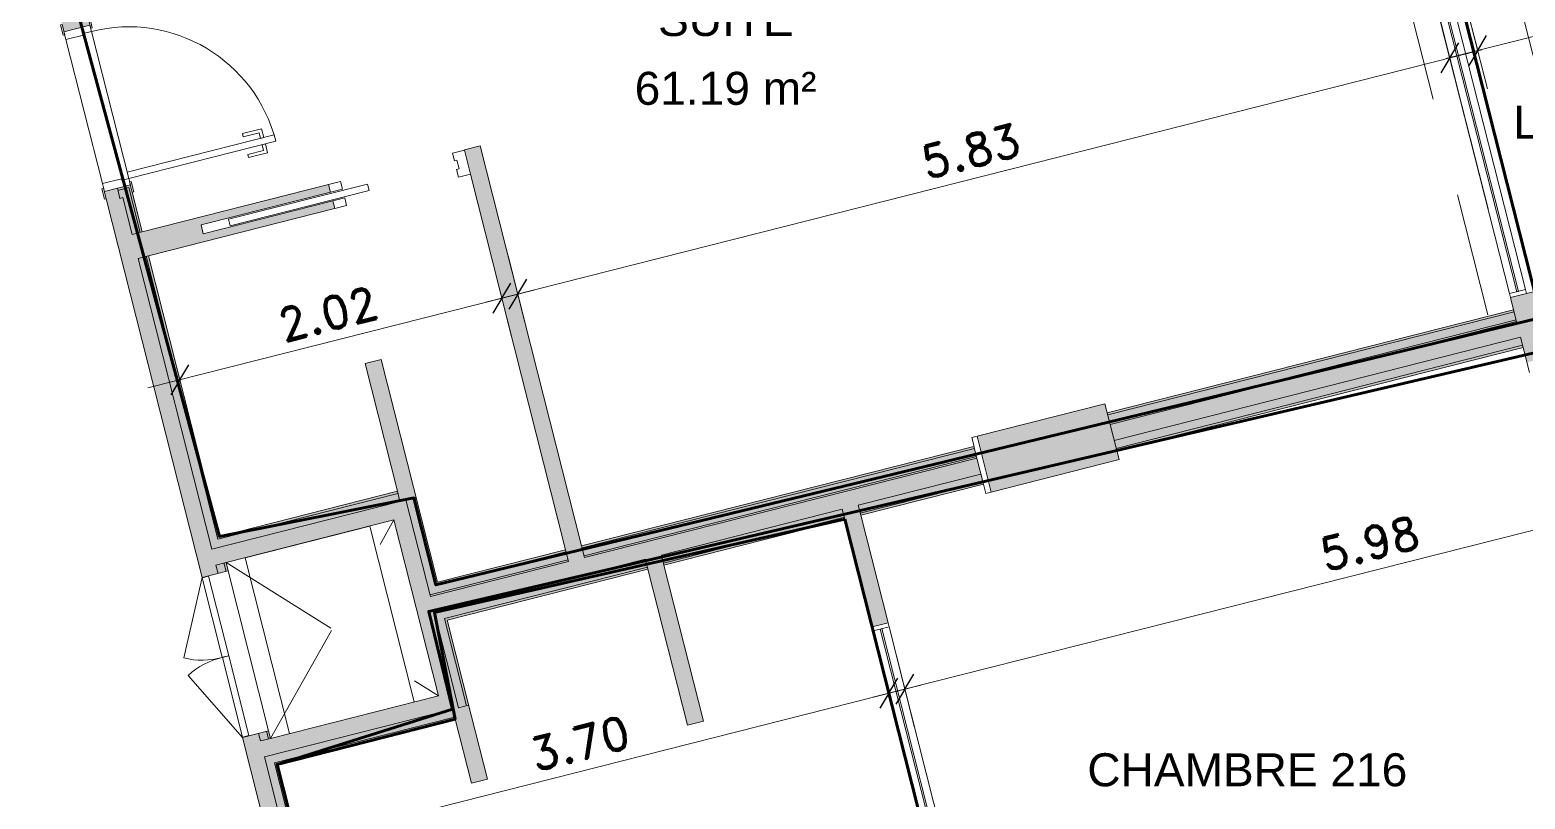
# Model space of a CAD drawing. Header units: metres. Extents: x -227.9 to -140, y 37.9 to 92.1.
# Drawn here: x -156.59 to -147.52, y 57.18 to 61.84 of the extents above; entities that cross this region are included whole.
import ezdxf

# ---------------------------------------------------------------- set-up
doc = ezdxf.new("R2010")
doc.units = ezdxf.units.M
doc.linetypes.add('JIS_02_0.7', pattern=[1.35, 0.75, -0.6])
for name, color, linetype, lineweight in [('A-ANNO-DIMS', 7, 'Continuous', 9), ('A-ANNO-DIMS-100', 7, 'Continuous', 9), ('A-AREA-IDEN', 7, 'Continuous', 9), ('A-DOOR', 7, 'Continuous', 5), ('A-FLOR', 7, 'Continuous', 5), ('A-GLAZ', 7, 'Continuous', 5), ('A-WALL', 7, 'Continuous', 5), ('A-WALL-PATT', 7, 'Continuous', 13), ('I-WALL', 7, 'Continuous', 5), ('S-COLS', 7, 'Continuous', 5)]:
    doc.layers.add(name, color=color, linetype=linetype, lineweight=lineweight)
doc.layers.add('A-DETL', color=94, linetype='Continuous', lineweight=5, true_color=0x00a600)
for name, color, linetype in [('Chambre', 40, 'Continuous'), ('LOGGIA', 131, 'Continuous'), ('SDB', 230, 'Continuous')]:
    doc.layers.add(name, color=color, linetype=linetype)
doc.styles.add('Arial_1', font='arial.ttf', dxfattribs={"height": 0.2})
doc.styles.add('RomanD_B', font='', dxfattribs={"height": 0.2})
doc.styles.get('RomanD_B').set_extended_font_data('RomanD', bold=True)
doc.dimstyles.new('LAG-Romans_0_2', dxfattribs={"dimscale": 0.3048, "dimtxt": 0.200715, "dimasz": 0.492126, "dimexe": 0.787402, "dimexo": 0.0625, "dimgap": 0, "dimtad": 1, "dimrnd": 0.01, "dimzin": 0, "dimdsep": 46, "dimtxsty": 'RomanD_B', "dimblk1": 'OBLIQUE', "dimblk2": 'OBLIQUE', "dimsah": 1, "dimcen": 0.09, "dimdle": 0.656168, "dimazin": 0, "dimtfac": 1, "dimtdec": 4, "dimtix": 1, "dimtmove": 0, "dimatfit": 3, "dimfxl": 0.787402, "dimfxlon": 1, "dimtvp": 1, "dimtolj": 1, "dimtzin": 0, "dimarcsym": 2})
doc.dimstyles.new('LAG-Romans_0_2_1', dxfattribs={"dimscale": 0.3048, "dimtxt": 0.200715, "dimasz": 0.492126, "dimexe": 0.787402, "dimexo": 0.0625, "dimgap": 0, "dimtad": 1, "dimrnd": 0.01, "dimzin": 0, "dimdsep": 46, "dimtxsty": 'RomanD_B', "dimblk1": 'OBLIQUE', "dimblk2": 'OBLIQUE', "dimsah": 1, "dimcen": 0.09, "dimdle": 0.656168, "dimazin": 0, "dimtfac": 1, "dimtdec": 4, "dimtix": 1, "dimtmove": 2, "dimatfit": 3, "dimfxl": 0.787402, "dimfxlon": 1, "dimtvp": 1, "dimtolj": 1, "dimtzin": 0, "dimarcsym": 2})

# ---------------------------------------------------------------- blocks, each defined once
blk = doc.blocks.new('LAG-C1030-PORTE-INST-13PR_05_02F - LAG-C1030-PORTE-INST-13PR_05_02F-100x166-15159836-MUC-LAG-PRO-PLA-ARC-TZN-N02-AG02Ec-Cote')
at = {"layer": 'A-DOOR', "color": 9, "true_color": 0xc0c0c0}
for p, q in [((-0.5, -0.0815), (-0.0545, -0.3085)), ((0.5, -0.0815), (0.0545, -0.3085))]:
    blk.add_line(p, q, dxfattribs=at)
at = {"layer": 'A-DOOR', "color": 9, "lineweight": 9, "true_color": 0xc0c0c0}
for p, q in [((-0.498, -0.0415), (-0.001, -0.0415)), ((-0.498, -0.0815), (-0.498, -0.0415)), ((-0.001, -0.0815), (-0.498, -0.0815)), ((-0.001, -0.0415), (-0.001, -0.0815)), ((0.001, -0.0415), (0.498, -0.0415)), ((0.001, -0.0815), (0.001, -0.0415)), ((0.498, -0.0815), (0.001, -0.0815)), ((0.498, -0.0415), (0.498, -0.0815))]:
    blk.add_line(p, q, dxfattribs=at)
at = {"layer": 'A-DOOR', "color": 9, "true_color": 0xc0c0c0}
for centre, start, end in [((-0.4544, -0.0924), 331.62051, 1.37949), ((0.4544, -0.0924), 178.62051, 208.37949)]:
    blk.add_arc(centre, 0.4546, start, end, dxfattribs=at)
blk = doc.blocks.new('LAG-C1030-PORTE-COULISSANTE-COUL-13PR_06 - LAG-C1030-PORTE-COULISSANTE-COUL-13PR_06_05 F-70x210-15716896-MUC-LAG-PRO-PLA-ARC-TZN-N02-AG02Ec-Cote')
at = {"layer": 'A-DOOR', "lineweight": 9}
for p, q in [((-0.1, 0.02), (-0.97, 0.02)), ((-0.97, 0.02), (-0.97, -0.02)), ((-0.1, -0.02), (-0.1, 0.02)), ((-0.97, -0.02), (-0.1, -0.02))]:
    blk.add_line(p, q, dxfattribs=at)
at = {"layer": 'A-DOOR', "color": 9, "true_color": 0xc0c0c0}
for p, q in [((-0.255, 0.075), (-0.33, 0.075)), ((-0.33, 0.075), (-0.33, 0.0275)), ((-0.33, 0.0275), (-0.255, 0.0275)), ((-0.255, 0.0275), (-0.255, 0.075)), ((0.52, 0.075), (0.445, 0.075)), ((0.445, 0.075), (0.445, 0.0275)), ((0.445, 0.0275), (0.46, 0.0275)), ((0.46, 0.0275), (0.46, -0.0275)), ((0.52, -0.075), (0.52, 0.075)), ((-0.255, -0.0275), (-0.33, -0.0275)), ((-0.33, -0.0275), (-0.33, -0.075)), ((-0.33, -0.075), (-0.255, -0.075)), ((-0.255, -0.075), (-0.255, -0.0275)), ((0.46, -0.0275), (0.445, -0.0275)), ((0.445, -0.0275), (0.445, -0.075)), ((0.445, -0.075), (0.52, -0.075))]:
    blk.add_line(p, q, dxfattribs=at)
blk = doc.blocks.new('LAG-C1030-PORTE-BAT 1 VANT-13PR_01 - LAG-C1030-PORTE-BAT 1 VANT-13PR_01_04F-90X210 CHAMBRE-15711706-MUC-LAG-PRO-PLA-ARC-TZN-N02-AG02Ec-Cote')
at = {"layer": 'A-DOOR'}
for p, q in [((0.3553, 1.0015), (0.3153, 1.0015)), ((0.3153, 1.0015), (0.3153, 0.0815)), ((0.3553, 0.0815), (0.3553, 1.0015)), ((0.2603, 0.9365), (0.2603, 0.8165)), ((0.3153, 0.9365), (0.2603, 0.9365)), ((0.2803, 0.8165), (0.2803, 0.9165)), ((0.2803, 0.9165), (0.3153, 0.9165)), ((0.3153, 0.9165), (0.3153, 0.9365)), ((0.4103, 0.9365), (0.3553, 0.9365)), ((0.3553, 0.9365), (0.3553, 0.9165)), ((0.3553, 0.9165), (0.3903, 0.9165)), ((0.3903, 0.9165), (0.3903, 0.8165)), ((0.4103, 0.8165), (0.4103, 0.9365)), ((0.2603, 0.8165), (0.2803, 0.8165)), ((0.3903, 0.8165), (0.4103, 0.8165)), ((0.3153, 0.0815), (0.3553, 0.0815))]:
    blk.add_line(p, q, dxfattribs=at)
at = {"layer": 'A-DOOR', "color": 9, "true_color": 0xc0c0c0}
for p, q in [((-0.5847, 0.0915), (-0.6497, 0.0915)), ((-0.6497, 0.0915), (-0.6497, 0.0815)), ((-0.5847, 0.0815), (-0.5847, 0.0915)), ((0.3753, 0.0915), (0.3753, 0.0815)), ((0.4403, 0.0915), (0.3753, 0.0915)), ((0.4403, 0.0815), (0.4403, 0.0915)), ((-0.6497, 0.0815), (-0.5847, 0.0815)), ((-0.6047, 0.0815), (-0.6047, -0.0815)), ((-0.5647, 0.0815), (-0.6047, 0.0815)), ((-0.5647, 0.0376), (-0.5647, 0.0815)), ((-0.5547, 0.0376), (-0.5647, 0.0376)), ((-0.5547, -0.0815), (-0.5547, 0.0376)), ((0.3553, 0.0376), (0.3453, 0.0376)), ((0.3453, 0.0376), (0.3453, -0.0815)), ((0.3953, 0.0815), (0.3553, 0.0815)), ((0.3553, 0.0815), (0.3553, 0.0376)), ((0.3753, 0.0815), (0.4403, 0.0815)), ((0.3953, -0.0815), (0.3953, 0.0815)), ((-0.5847, -0.0815), (-0.6497, -0.0815)), ((-0.6497, -0.0815), (-0.6497, -0.0915)), ((-0.6047, -0.0815), (-0.5547, -0.0815)), ((-0.5847, -0.0915), (-0.5847, -0.0815)), ((0.3453, -0.0815), (0.3953, -0.0815)), ((0.3753, -0.0815), (0.3753, -0.0915)), ((0.4403, -0.0815), (0.3753, -0.0815)), ((0.4403, -0.0915), (0.4403, -0.0815)), ((-0.6497, -0.0915), (-0.5847, -0.0915)), ((0.3753, -0.0915), (0.4403, -0.0915))]:
    blk.add_line(p, q, dxfattribs=at)
at = {"layer": 'A-DOOR'}
blk.add_arc((0.3553, 0.0815), 0.92, 90, 180, dxfattribs=at)
blk = doc.blocks.new('LAG-C1020-FENÊTRE-12FT-22-01 - LAG-C1020-FENÊTRE-12FT-22-01-11436885-MUC-LAG-PRO-PLA-ARC-TZN-N02-AG02Ec-Cote')
at = {"layer": 'A-GLAZ', "lineweight": 13}
for p, q in [((-3.4, 0.075), (-3.375, 0.075)), ((-3.375, 0.075), (-3.375, -0.025)), ((-3.375, 0.03), (-0.475, 0.03)), ((-3.375, 0.02), (-3.375, 0.03)), ((-0.475, 0.02), (-3.375, 0.02)), ((-0.475, -0.025), (-0.475, 0.075)), ((-0.475, 0.075), (-0.45, 0.075)), ((-0.475, 0.03), (-0.475, 0.02)), ((-0.45, 0.075), (-0.425, 0.075)), ((-0.45, -0.025), (-0.45, 0.075)), ((-0.45, 0.075), (-0.45, -0.025)), ((-0.425, 0.075), (-0.425, -0.025)), ((-0.425, 0.02), (-0.425, 0.03)), ((-0.425, 0.03), (0.425, 0.03)), ((0.425, 0.02), (-0.425, 0.02)), ((0.425, 0.075), (0.45, 0.075)), ((0.425, -0.025), (0.425, 0.075)), ((0.425, 0.03), (0.425, 0.02)), ((0.45, 0.075), (0.45, -0.025)), ((0.45, 0.075), (0.475, 0.075)), ((0.45, -0.025), (0.45, 0.075)), ((-3.375, -0.025), (-3.4, -0.025)), ((-0.45, -0.025), (-0.475, -0.025)), ((-0.425, -0.025), (-0.45, -0.025)), ((0.45, -0.025), (0.425, -0.025)), ((0.475, -0.025), (0.45, -0.025))]:
    blk.add_line(p, q, dxfattribs=at)
at = {"layer": 'A-GLAZ'}
for p, q in [((-0.475, 0.075), (-3.375, 0.075)), ((-0.425, 0.075), (0.425, 0.075)), ((-3.375, -0.025), (-0.475, -0.025)), ((0.425, -0.025), (-0.425, -0.025)), ((0.45, -0.075), (0.45, -0.925))]:
    blk.add_line(p, q, dxfattribs=at)
blk.add_arc((0.45, -0.025), 0.9, 180, 270, dxfattribs=at)
blk = doc.blocks.new('LAG-C1020-FENÊTRE-12FT-22-03 - LAG-C1020-FENÊTRE-12FT-22-03-01-V165-MUC-LAG-PRO-PLA-ARC-TZN-N02-AG02Ec-Cote')
at = {"layer": 'A-GLAZ', "lineweight": 13}
for p, q in [((-2.725, 0.05), (-2.75, 0.05)), ((-2.725, -0.05), (-2.725, 0.05)), ((-1.275, 0.005), (-2.725, 0.005)), ((-2.725, 0.005), (-2.725, -0.005)), ((-1.25, 0.05), (-1.275, 0.05)), ((-1.275, 0.05), (-1.275, -0.05)), ((-1.275, -0.005), (-1.275, 0.005)), ((-1.25, -0.05), (-1.25, 0.05)), ((-2.75, -0.05), (-2.725, -0.05)), ((-2.725, -0.005), (-1.275, -0.005)), ((-1.275, -0.05), (-1.25, -0.05))]:
    blk.add_line(p, q, dxfattribs=at)
at = {"layer": 'A-GLAZ'}
for p, q in [((-2.725, 0.05), (-1.275, 0.05)), ((-1.275, -0.05), (-2.725, -0.05))]:
    blk.add_line(p, q, dxfattribs=at)
blk = doc.blocks.new('DIMBLOCK16-MUC-LAG-PRO-PLA-ARC-TZN-N02-AG02Ec-Cote')
at = {"layer": 'A-ANNO-DIMS-100', "transparency": 16777216}
for p, q in [((-148.1485, 64.3371), (-147.0279, 59.9187)), ((-148.332, 64.0842), (-147.8667, 64.2022)), ((-148.0993, 64.1432), (-148.332, 64.0842)), ((-146.8444, 60.1716), (-147.3097, 60.0536)), ((-147.0771, 60.1126), (-146.8444, 60.1716))]:
    blk.add_line(p, q, dxfattribs=at)
at = {"layer": 'A-ANNO-DIMS-100', "lineweight": 25, "transparency": 16777216}
for p, q in [((-148.0993, 64.1432), (-148.1905, 64.1975)), ((-148.0993, 64.1432), (-148.0082, 64.089)), ((-147.0771, 60.1126), (-147.1682, 60.1668)), ((-147.0771, 60.1126), (-146.9859, 60.0583))]:
    blk.add_line(p, q, dxfattribs=at)
at = {"layer": 'A-ANNO-DIMS-100', "color": 0, "transparency": 16777216, "insert": (-147.5281, 62.9608), "char_height": 0.2, "width": 0.824475, "attachment_point": 1, "rotation": 284.23096, "line_spacing_factor": 1.146391, "style": 'RomanD_B'}
blk.add_mtext('4.16', dxfattribs=at)
blk = doc.blocks.new('_Oblique')
at = {"color": 0, "linetype": 'ByBlock', "lineweight": -2}
blk.add_line((-0.5, -0.5), (0.5, 0.5), dxfattribs=at)
blk = doc.blocks.new('DIMBLOCK87-MUC-LAG-PRO-PLA-ARC-TZN-N02-AG02Ec-Cote')
at = {"layer": 'A-ANNO-DIMS-100', "transparency": 16777216}
for p, q in [((-153.6709, 59.9808), (-153.7888, 60.4461)), ((-153.5359, 60.2625), (-155.8778, 59.6693)), ((-153.7298, 60.2134), (-153.6709, 59.9808)), ((-155.625, 59.4857), (-155.7429, 59.951)), ((-155.6839, 59.7184), (-155.625, 59.4857))]:
    blk.add_line(p, q, dxfattribs=at)
at = {"layer": 'A-ANNO-DIMS-100', "lineweight": 25, "transparency": 16777216}
for p, q in [((-153.7298, 60.2134), (-153.6755, 60.3046)), ((-153.7298, 60.2134), (-153.7841, 60.1223)), ((-155.6839, 59.7184), (-155.6297, 59.8095)), ((-155.6839, 59.7184), (-155.7382, 59.6273))]:
    blk.add_line(p, q, dxfattribs=at)
at = {"layer": 'A-ANNO-DIMS-100', "color": 0, "transparency": 16777216, "insert": (-155.1051, 60.139), "char_height": 0.2, "width": 0.824475, "attachment_point": 1, "rotation": 14.21571, "line_spacing_factor": 1.146391, "style": 'RomanD_B'}
blk.add_mtext('2.02', dxfattribs=at)
blk = doc.blocks.new('DIMBLOCK88-MUC-LAG-PRO-PLA-ARC-TZN-N02-AG02Ec-Cote')
at = {"layer": 'A-ANNO-DIMS-100', "transparency": 16777216}
for p, q in [((-147.921, 61.4374), (-148.0389, 61.9027)), ((-147.7861, 61.7192), (-153.8268, 60.1889)), ((-147.9799, 61.6701), (-147.921, 61.4374)), ((-153.5739, 60.0053), (-153.6918, 60.4706)), ((-153.6329, 60.238), (-153.5739, 60.0053))]:
    blk.add_line(p, q, dxfattribs=at)
at = {"layer": 'A-ANNO-DIMS-100', "lineweight": 25, "transparency": 16777216}
for p, q in [((-147.9799, 61.6701), (-147.9257, 61.7612)), ((-147.9799, 61.6701), (-148.0342, 61.5789)), ((-153.6329, 60.238), (-153.5786, 60.3291)), ((-153.6329, 60.238), (-153.6872, 60.1469))]:
    blk.add_line(p, q, dxfattribs=at)
at = {"layer": 'A-ANNO-DIMS-100', "color": 0, "transparency": 16777216, "insert": (-151.2047, 61.1271), "char_height": 0.2, "width": 0.824475, "attachment_point": 1, "rotation": 14.21571, "line_spacing_factor": 1.146391, "style": 'RomanD_B'}
blk.add_mtext('5.83', dxfattribs=at)
blk = doc.blocks.new('DIMBLOCK89-MUC-LAG-PRO-PLA-ARC-TZN-N02-AG02Ec-Cote')
at = {"layer": 'A-ANNO-DIMS-100', "transparency": 16777216}
for p, q in [((-146.1404, 61.8907), (-146.2584, 62.356)), ((-148.0051, 61.6654), (-146.0056, 62.1725)), ((-146.1994, 62.1233), (-146.1404, 61.8907)), ((-147.8702, 61.9472), (-147.7522, 61.4819)), ((-147.8112, 61.7146), (-147.8702, 61.9472))]:
    blk.add_line(p, q, dxfattribs=at)
at = {"layer": 'A-ANNO-DIMS-100', "lineweight": 25, "transparency": 16777216}
for p, q in [((-146.1994, 62.1233), (-146.1452, 62.2145)), ((-146.1994, 62.1233), (-146.2537, 62.0322)), ((-147.8112, 61.7146), (-147.757, 61.8057)), ((-147.8112, 61.7146), (-147.8655, 61.6234))]:
    blk.add_line(p, q, dxfattribs=at)
at = {"layer": 'A-ANNO-DIMS-100', "color": 0, "transparency": 16777216, "insert": (-147.4036, 62.092), "char_height": 0.2, "width": 0.824475, "attachment_point": 1, "rotation": 14.23096, "line_spacing_factor": 1.146391, "style": 'RomanD_B'}
blk.add_mtext('1.66', dxfattribs=at)
blk = doc.blocks.new('DIMBLOCK90-MUC-LAG-PRO-PLA-ARC-TZN-N02-AG02Ec-Cote')
at = {"layer": 'A-ANNO-DIMS-100', "transparency": 16777216}
for p, q in [((-151.3243, 57.5857), (-151.4422, 58.051)), ((-151.1893, 57.8675), (-155.1662, 56.8601)), ((-151.3832, 57.8184), (-151.3243, 57.5857)), ((-154.9133, 56.6765), (-155.0312, 57.1418)), ((-154.9723, 56.9092), (-154.9133, 56.6765))]:
    blk.add_line(p, q, dxfattribs=at)
at = {"layer": 'A-ANNO-DIMS-100', "lineweight": 25, "transparency": 16777216}
for p, q in [((-151.3832, 57.8184), (-151.3289, 57.9095)), ((-151.3832, 57.8184), (-151.4375, 57.7273)), ((-154.9723, 56.9092), (-154.918, 57.0003)), ((-154.9723, 56.9092), (-155.0266, 56.8181))]:
    blk.add_line(p, q, dxfattribs=at)
at = {"layer": 'A-ANNO-DIMS-100', "color": 0, "transparency": 16777216, "insert": (-153.576, 57.5369), "char_height": 0.2, "width": 0.824475, "attachment_point": 1, "rotation": 14.21571, "line_spacing_factor": 1.146391, "style": 'RomanD_B'}
blk.add_mtext('3.70', dxfattribs=at)
blk = doc.blocks.new('DIMBLOCK91-MUC-LAG-PRO-PLA-ARC-TZN-N02-AG02Ec-Cote')
at = {"layer": 'A-ANNO-DIMS-100', "transparency": 16777216}
for p, q in [((-145.5483, 59.5417), (-145.4306, 59.0764)), ((-145.4894, 59.309), (-145.5483, 59.5417)), ((-145.2955, 59.3581), (-151.4797, 57.7935)), ((-151.227, 57.6099), (-151.3447, 58.0753)), ((-151.2858, 57.8426), (-151.227, 57.6099))]:
    blk.add_line(p, q, dxfattribs=at)
at = {"layer": 'A-ANNO-DIMS-100', "lineweight": 25, "transparency": 16777216}
for p, q in [((-145.4894, 59.309), (-145.4351, 59.4001)), ((-145.4894, 59.309), (-145.5437, 59.2179)), ((-151.2858, 57.8426), (-151.2315, 57.9337)), ((-151.2858, 57.8426), (-151.3402, 57.7515))]:
    blk.add_line(p, q, dxfattribs=at)
at = {"layer": 'A-ANNO-DIMS-100', "color": 0, "transparency": 16777216, "insert": (-148.7858, 58.7491), "char_height": 0.2, "width": 0.824475, "attachment_point": 1, "rotation": 14.19741, "line_spacing_factor": 1.146391, "style": 'RomanD_B'}
blk.add_mtext('5.98', dxfattribs=at)

msp = doc.modelspace()

# ---------------------------------------------------------------- hatches: boundary and pattern name
at = {"layer": 'A-WALL-PATT', "lineweight": 5, "true_color": 0xaaaaaa}
msp.add_hatch(color=253, dxfattribs=at).paths.add_polyline_path([(-150.0405, 59.4483), (-147.5754, 60.0728), (-147.5778, 60.0825), (-150.0429, 59.458)])
h = msp.add_hatch(color=253, dxfattribs=at)
h.paths.add_polyline_path([(-154.1638, 58.4045), (-153.3253, 58.6168), (-153.3278, 58.6265), (-154.1663, 58.4142)])
h.paths.add_polyline_path([(-153.2284, 58.6414), (-150.849, 59.2439), (-150.8514, 59.2536), (-153.2309, 58.651)])
at = {"layer": 'I-WALL', "true_color": 0xaaaaaa}
h = msp.add_hatch(color=253, dxfattribs=at)
h.paths.add_polyline_path([(-153.8861, 52.2899), (-153.8176, 52.2984), (-153.8245, 52.3254), (-153.8909, 52.3086), (-153.889, 52.3012)])
h.paths.add_polyline_path([(-154.1428, 53.3032), (-154.0764, 53.32), (-154.2361, 53.9501), (-154.2845, 53.9378), (-154.1372, 53.3562), (-154.1551, 53.3516), (-154.1447, 53.3106)])
h.paths.add_polyline_path([(-154.3115, 54.0444), (-154.2631, 54.0567), (-154.4236, 54.6904), (-154.49, 54.6736), (-154.4777, 54.6251), (-154.4598, 54.6296), (-154.354, 54.2119)])
h.paths.add_polyline_path([(-154.742, 55.6681), (-154.6756, 55.685), (-154.6816, 55.7088), (-154.748, 55.692), (-154.7438, 55.6756)])
h.paths.add_polyline_path([(-154.7669, 55.842), (-154.7184, 55.8542), (-155.1213, 57.4445), (-155.1698, 57.4323), (-154.8969, 56.3552)])
h.paths.add_polyline_path([(-155.1943, 57.5292), (-155.1459, 57.5415), (-155.1575, 57.5873), (-155.206, 57.5751)])
h.paths.add_polyline_path([(-155.4515, 58.5444), (-155.4031, 58.5567), (-155.416, 58.6078), (-155.4645, 58.5955)])
h.paths.add_polyline_path([(-155.489, 58.6925), (-155.4406, 58.7047), (-155.887, 60.467), (-155.9355, 60.4547), (-155.7113, 59.57)])
h.paths.add_polyline_path([(-155.9723, 60.6002), (-155.9238, 60.6124), (-155.9926, 60.8838), (-156.059, 60.867), (-156.0467, 60.8185), (-156.0288, 60.8231), (-155.9828, 60.6417)])
h.paths.add_polyline_path([(-156.311, 61.8616), (-156.2445, 61.8784), (-156.4474, 62.6793), (-156.4959, 62.667), (-156.3053, 61.9146), (-156.3232, 61.9101), (-156.3128, 61.869)])
h = msp.add_hatch(color=253, dxfattribs=at)
h.paths.add_polyline_path([(-153.8176, 52.2984), (-153.8046, 52.3001), (-153.8151, 52.3412), (-153.8941, 52.3212), (-153.8909, 52.3086), (-153.8245, 52.3254), (-153.8183, 52.3012)])
h.paths.add_polyline_path([(-154.1396, 53.2906), (-154.0606, 53.3106), (-154.2112, 53.9048), (-154.2238, 53.9016), (-154.0764, 53.32), (-154.1428, 53.3032)])
h.paths.add_polyline_path([(-154.2753, 54.1052), (-154.2627, 54.1084), (-154.4142, 54.7062), (-154.4932, 54.6862), (-154.49, 54.6736), (-154.4236, 54.6904), (-154.3024, 54.2119)])
h.paths.add_polyline_path([(-154.7388, 55.6555), (-154.6598, 55.6756), (-154.669, 55.712), (-154.6816, 55.7088), (-154.6756, 55.685), (-154.742, 55.6681)])
h.paths.add_polyline_path([(-154.7184, 55.8542), (-154.7058, 55.8574), (-155.0964, 57.3993), (-155.109, 57.3961), (-154.8453, 56.3552)])
h.paths.add_polyline_path([(-155.1459, 57.5415), (-155.1333, 57.5447), (-155.1449, 57.5905), (-155.1575, 57.5873)])
h.paths.add_polyline_path([(-155.4031, 58.5567), (-155.3905, 58.5599), (-155.4034, 58.611), (-155.416, 58.6078)])
h.paths.add_polyline_path([(-155.4528, 58.7532), (-155.4402, 58.7564), (-155.8744, 60.4702), (-155.887, 60.467), (-155.6598, 59.57)])
h.paths.add_polyline_path([(-155.9238, 60.6124), (-155.9112, 60.6156), (-155.9832, 60.8996), (-156.0622, 60.8796), (-156.059, 60.867), (-155.9926, 60.8838), (-155.9312, 60.6417)])
h.paths.add_polyline_path([(-156.3078, 61.849), (-156.2288, 61.869), (-156.4348, 62.6824), (-156.4474, 62.6793), (-156.2445, 61.8784), (-156.311, 61.8616)])
h = msp.add_hatch(color=253, dxfattribs=at)
h.paths.add_polyline_path([(-153.9676, 52.2797), (-153.8861, 52.2899), (-153.8941, 52.3212), (-153.9731, 52.3012), (-153.9717, 52.2958)])
h.paths.add_polyline_path([(-154.2187, 53.2705), (-154.1396, 53.2906), (-154.1551, 53.3516), (-154.1372, 53.3562), (-154.4598, 54.6296), (-154.4777, 54.6251), (-154.4932, 54.6862), (-154.5722, 54.6662), (-154.2288, 53.3106)])
h.paths.add_polyline_path([(-154.8178, 55.6355), (-154.7388, 55.6555), (-154.7542, 55.7166), (-154.7363, 55.7212), (-155.206, 57.5751), (-155.3029, 57.5505), (-154.8282, 55.6767)])
h.paths.add_polyline_path([(-155.5485, 58.5199), (-155.4515, 58.5444), (-156.0288, 60.8231), (-156.0467, 60.8185), (-156.0622, 60.8796), (-156.1412, 60.8596), (-155.8145, 59.57)])
h.paths.add_polyline_path([(-156.3868, 61.829), (-156.3078, 61.849), (-156.3232, 61.9101), (-156.3053, 61.9146), (-156.4959, 62.667), (-156.5928, 62.6424), (-156.3972, 61.8701)])
for points in [[(-153.3253, 58.6168), (-153.2284, 58.6414), (-153.8608, 61.1375), (-153.9577, 61.1129), (-153.3278, 58.6265)], [(-155.9355, 60.4547), (-154.7443, 60.7565), (-154.7559, 60.8026), (-155.5411, 60.6037), (-155.5546, 60.657), (-154.7694, 60.8559), (-154.7811, 60.9019), (-155.9723, 60.6002)], [(-147.5122, 59.8237), (-147.3668, 59.8606), (-147.4664, 60.2535), (-147.6118, 60.2166), (-147.5353, 59.9148)], [(-150.0552, 59.5065), (-147.5901, 60.1309), (-147.5933, 60.1435), (-150.0584, 59.5191)], [(-150.0429, 59.458), (-147.5778, 60.0825), (-147.5901, 60.1309), (-150.0552, 59.5065)], [(-150.0159, 59.3514), (-147.5508, 59.9759), (-147.5754, 60.0728), (-150.0405, 59.4483)], [(-150.0036, 59.3029), (-147.5385, 59.9274), (-147.5508, 59.9759), (-150.0159, 59.3514)], [(-150.0004, 59.2903), (-147.5353, 59.9148), (-147.5385, 59.9274), (-150.0036, 59.3029)], [(-154.3481, 58.9814), (-154.2512, 59.0059), (-154.4627, 59.8411), (-154.5597, 59.8165), (-154.3604, 59.0299)], [(-154.1393, 58.3075), (-150.8244, 59.147), (-150.849, 59.2439), (-154.1638, 58.4045)], [(-155.4402, 58.7564), (-154.3604, 59.0299), (-154.3636, 59.0425), (-155.4434, 58.769)], [(-155.4645, 58.5955), (-154.3846, 58.869), (-154.4092, 58.9659), (-155.489, 58.6925)], [(-155.4406, 58.7047), (-154.3481, 58.9814), (-154.3604, 59.0299), (-155.4528, 58.7532)], [(-154.1146, 57.8027), (-154.0176, 57.8272), (-154.3122, 58.9905), (-154.4092, 58.9659), (-154.1551, 57.9626)], [(-151.4847, 58.2208), (-151.3877, 58.2454), (-151.5682, 58.9586), (-151.6651, 58.9341), (-151.5549, 58.4984)], [(-152.6043, 57.6244), (-152.5073, 57.649), (-152.7624, 58.6562), (-152.8594, 58.6317), (-152.8256, 58.4984)], [(-155.1698, 57.4323), (-153.9931, 57.7303), (-154.0176, 57.8272), (-155.1943, 57.5292)], [(-155.109, 57.3961), (-154.0167, 57.6727), (-154.0289, 57.7212), (-155.1213, 57.4445)], [(-153.9153, 57.2725), (-153.8183, 57.2971), (-153.932, 57.7457), (-154.0289, 57.7212), (-153.9544, 57.4268)], [(-155.0932, 57.3867), (-154.0135, 57.6601), (-154.0167, 57.6727), (-155.0964, 57.3993)]]:
    msp.add_hatch(color=253, dxfattribs=at).paths.add_polyline_path(points)
h = msp.add_hatch(color=253, dxfattribs=at)
h.paths.add_polyline_path([(-154.1175, 58.4781), (-153.3401, 58.675), (-153.3433, 58.6876), (-154.1207, 58.4907)])
h.paths.add_polyline_path([(-153.2431, 58.6995), (-150.8637, 59.3021), (-150.8669, 59.3147), (-153.2463, 58.7121)])
h = msp.add_hatch(color=253, dxfattribs=at)
h.paths.add_polyline_path([(-154.1178, 58.4264), (-153.3278, 58.6265), (-153.3401, 58.675), (-154.1301, 58.4749)])
h.paths.add_polyline_path([(-153.2309, 58.651), (-150.8514, 59.2536), (-150.8637, 59.3021), (-153.2431, 58.6995)])
h = msp.add_hatch(color=253, dxfattribs=at)
h.paths.add_polyline_path([(-154.0785, 58.2713), (-152.8471, 58.5832), (-152.8594, 58.6317), (-154.0908, 58.3198)])
h.paths.add_polyline_path([(-152.7501, 58.6077), (-151.6529, 58.8856), (-151.6651, 58.9341), (-152.7624, 58.6562)])
h.paths.add_polyline_path([(-151.5559, 58.9102), (-150.8121, 59.0985), (-150.8244, 59.147), (-151.5682, 58.9586)])
h = msp.add_hatch(color=253, dxfattribs=at)
h.paths.add_polyline_path([(-154.0627, 58.2619), (-152.8439, 58.5706), (-152.8471, 58.5832), (-154.0659, 58.2745)])
h.paths.add_polyline_path([(-152.7469, 58.5951), (-151.6497, 58.873), (-151.6529, 58.8856), (-152.7501, 58.6077)])
h.paths.add_polyline_path([(-151.5527, 58.8976), (-150.8089, 59.0859), (-150.8121, 59.0985), (-151.5559, 58.9102)])
h = msp.add_hatch(color=253, dxfattribs=at)
h.paths.add_polyline_path([(-153.9931, 57.7303), (-153.9446, 57.7425), (-154.0908, 58.3198), (-154.1393, 58.3075), (-154.0176, 57.8272)])
h.paths.add_polyline_path([(-154.1663, 58.4142), (-154.1178, 58.4264), (-154.2638, 59.0028), (-154.3122, 58.9905), (-154.1876, 58.4984)])
h = msp.add_hatch(color=253, dxfattribs=at)
h.paths.add_polyline_path([(-153.9446, 57.7425), (-153.932, 57.7457), (-154.0659, 58.2745), (-154.0785, 58.2713), (-153.9692, 57.8395)])
h.paths.add_polyline_path([(-154.1301, 58.4749), (-154.1175, 58.4781), (-154.2512, 59.0059), (-154.2638, 59.0028), (-154.136, 58.4984)])
at = {"layer": 'S-COLS', "true_color": 0x808080}
msp.add_hatch(color=8, dxfattribs=at).paths.add_polyline_path([(-150.7618, 59.0379), (-149.9863, 59.2344), (-150.0722, 59.5736), (-150.8477, 59.3772)])

# ---------------------------------------------------------------- linework, layer by layer
at = {"layer": 'A-DETL', "color": 9, "linetype": 'JIS_02_0.7', "lineweight": 9, "true_color": 0xc0c0c0}
msp.add_line((-147.7497, 60.112), (-148.7183, 63.9333), dxfattribs=at)
at = {"layer": 'A-DETL', "color": 7, "linetype": 'JIS_02_0.7'}
for p, q in [((-155.1333, 57.5447), (-154.3846, 58.869)), ((-155.4034, 58.611), (-154.1146, 57.8027))]:
    msp.add_line(p, q, dxfattribs=at)
at = {"layer": 'A-FLOR'}
for p, q in [((-147.7483, 60.7544), (-148.5657, 63.9756)), ((-148.426, 64.0078), (-147.4072, 60.029)), ((-156.1535, 60.9081), (-156.3745, 61.7805)), ((-156.219, 61.8302), (-155.9931, 60.9384)), ((-150.8797, 59.3691), (-150.8477, 59.3772)), ((-150.8659, 59.315), (-150.8797, 59.3691)), ((-150.7937, 59.0299), (-150.808, 59.0862)), ((-150.7618, 59.038), (-150.7937, 59.0299))]:
    msp.add_line(p, q, dxfattribs=at)
at = {"layer": 'A-FLOR', "lineweight": 9}
for p, q in [((-155.2873, 58.6394), (-154.5311, 58.8309)), ((-154.5311, 58.8309), (-154.2612, 57.7655)), ((-155.0174, 57.574), (-155.2873, 58.6394))]:
    msp.add_line(p, q, dxfattribs=at)
at = {"layer": 'A-WALL'}
for p, q in [((-156.0622, 60.8796), (-156.0467, 60.8185)), ((-155.9926, 60.8838), (-156.059, 60.867)), ((-155.9238, 60.6124), (-155.9926, 60.8838)), ((-156.0288, 60.8231), (-156.0467, 60.8185)), ((-155.9723, 60.6002), (-156.0288, 60.8231)), ((-155.9723, 60.6002), (-155.9112, 60.6156)), ((-155.9355, 60.4547), (-155.8744, 60.4702)), ((-155.489, 58.6925), (-155.9355, 60.4547)), ((-155.4528, 58.7532), (-155.887, 60.467)), ((-147.5901, 60.1309), (-150.0552, 59.5065)), ((-147.5754, 60.0728), (-147.5933, 60.1435)), ((-147.5778, 60.0825), (-150.0429, 59.458)), ((-147.5754, 60.0728), (-150.0405, 59.4483)), ((-147.5508, 59.9759), (-150.0159, 59.3514)), ((-147.5353, 59.9148), (-147.5508, 59.9759)), ((-147.5385, 59.9274), (-150.0036, 59.3029)), ((-150.8637, 59.3021), (-153.2431, 58.6995)), ((-150.8514, 59.2536), (-153.2309, 58.651)), ((-150.849, 59.2439), (-153.2284, 58.6414)), ((-150.8244, 59.147), (-151.5682, 58.9586)), ((-154.3481, 58.9814), (-154.3636, 59.0425)), ((-150.8121, 59.0985), (-151.5559, 58.9102)), ((-155.489, 58.6925), (-154.3481, 58.9814)), ((-155.4528, 58.7532), (-154.3604, 59.0299)), ((-154.2512, 59.0059), (-154.3122, 58.9905)), ((-154.3122, 58.9905), (-154.1638, 58.4045)), ((-154.2638, 59.0028), (-154.1301, 58.4749)), ((-151.5682, 58.9586), (-151.5527, 58.8976)), ((-151.6651, 58.9341), (-152.7624, 58.6562)), ((-151.6529, 58.8856), (-152.7501, 58.6077)), ((-151.6651, 58.9341), (-151.6497, 58.873)), ((-153.3433, 58.6876), (-153.3253, 58.6168)), ((-153.2463, 58.7121), (-153.2284, 58.6414)), ((-155.4645, 58.5955), (-155.4034, 58.611)), ((-155.4515, 58.5444), (-155.4645, 58.5955)), ((-155.4031, 58.5567), (-155.416, 58.6078)), ((-153.3278, 58.6265), (-154.1663, 58.4142)), ((-153.3253, 58.6168), (-154.1638, 58.4045)), ((-152.8594, 58.6317), (-154.1393, 58.3075)), ((-153.3401, 58.675), (-154.1301, 58.4749)), ((-152.8594, 58.6317), (-152.8439, 58.5706)), ((-152.7624, 58.6562), (-152.7469, 58.5951)), ((-152.8471, 58.5832), (-154.0785, 58.2713)), ((-154.1393, 58.3075), (-153.9931, 57.7303)), ((-154.0785, 58.2713), (-153.9446, 57.7425)), ((-154.0289, 57.7212), (-155.1698, 57.4323)), ((-154.0289, 57.7212), (-154.0135, 57.6601)), ((-153.9931, 57.7303), (-153.932, 57.7457)), ((-154.0167, 57.6727), (-155.109, 57.3961)), ((-155.1943, 57.5292), (-155.206, 57.5751)), ((-155.1943, 57.5292), (-155.1333, 57.5447)), ((-155.1459, 57.5415), (-155.1575, 57.5873)), ((-154.7669, 55.842), (-155.1698, 57.4323)), ((-154.7184, 55.8542), (-155.109, 57.3961))]:
    msp.add_line(p, q, dxfattribs=at)
at = {"layer": 'Chambre', "lineweight": 140}
for points in [[(-156.4348, 62.6824), (-153.1435, 63.5161), (-153.9778, 67.2167), (-149.5324, 68.3611), (-149.6521, 68.8328), (-147.8556, 68.8328), (-145.7858, 60.4923), (-154.1301, 58.4749), (-154.2638, 59.0028), (-155.4434, 58.769), (-156.4959, 62.667)], [(-155.0932, 57.3867), (-154.2659, 54.121), (-144.8115, 56.5591), (-145.8275, 60.2664), (-154.1734, 58.3142), (-154.0289, 57.7212), (-155.0932, 57.3867)]]:
    msp.add_lwpolyline(points, dxfattribs=at)
at = {"layer": 'I-WALL', "lineweight": 13}
for p, q in [((-153.8608, 61.1375), (-153.9577, 61.1129)), ((-153.2463, 58.7121), (-153.8608, 61.1375)), ((-153.9577, 61.1129), (-153.9571, 61.1107)), ((-153.9203, 60.9653), (-153.3433, 58.6876)), ((-155.9112, 60.6156), (-155.9721, 60.856)), ((-154.7811, 60.9019), (-155.9112, 60.6156)), ((-155.5546, 60.657), (-154.7694, 60.8559)), ((-156.1301, 60.816), (-155.5485, 58.5199)), ((-154.7559, 60.8026), (-155.5411, 60.6037)), ((-155.8744, 60.4702), (-154.7443, 60.7565)), ((-155.5411, 60.6037), (-155.5546, 60.657)), ((-155.4434, 58.769), (-155.8744, 60.4702)), ((-147.4664, 60.2535), (-147.6118, 60.2166)), ((-147.5933, 60.1435), (-150.0584, 59.5191)), ((-147.6118, 60.2166), (-147.5933, 60.1435)), ((-150.0004, 59.2903), (-147.5353, 59.9148)), ((-147.5353, 59.9148), (-147.4967, 59.7627)), ((-154.4627, 59.8411), (-154.5597, 59.8165)), ((-154.5597, 59.8165), (-154.3636, 59.0425)), ((-154.2666, 59.067), (-154.4627, 59.8411)), ((-150.0584, 59.5191), (-150.0004, 59.2903)), ((-150.8669, 59.3147), (-153.2463, 58.7121)), ((-150.8089, 59.0859), (-150.8669, 59.3147)), ((-154.3636, 59.0425), (-155.4434, 58.769)), ((-154.1207, 58.4907), (-154.2666, 59.067)), ((-151.5527, 58.8976), (-150.8089, 59.0859)), ((-155.4034, 58.611), (-154.3846, 58.869)), ((-154.3846, 58.869), (-154.1146, 57.8027)), ((-152.7469, 58.5951), (-151.6497, 58.873)), ((-151.6497, 58.873), (-151.4847, 58.2208)), ((-151.3877, 58.2454), (-151.5527, 58.8976)), ((-153.3433, 58.6876), (-154.1207, 58.4907)), ((-155.3905, 58.5599), (-155.4034, 58.611)), ((-152.5073, 57.649), (-152.7469, 58.5951)), ((-155.5485, 58.5199), (-155.3905, 58.5599)), ((-154.0627, 58.2619), (-152.8439, 58.5706)), ((-152.8439, 58.5706), (-152.6043, 57.6244)), ((-153.9165, 57.6847), (-154.0627, 58.2619)), ((-151.4847, 58.2208), (-151.3877, 58.2454)), ((-154.1146, 57.8027), (-155.1333, 57.5447)), ((-153.8183, 57.2971), (-153.9165, 57.6847)), ((-155.1449, 57.5905), (-155.3029, 57.5505)), ((-155.1333, 57.5447), (-155.1449, 57.5905)), ((-155.0932, 57.3867), (-154.0135, 57.6601)), ((-154.0135, 57.6601), (-153.9153, 57.2725)), ((-152.6043, 57.6244), (-152.5073, 57.649)), ((-155.3029, 57.5505), (-154.8288, 55.6792)), ((-154.7058, 55.8574), (-155.0932, 57.3867)), ((-153.9153, 57.2725), (-153.8183, 57.2971))]:
    msp.add_line(p, q, dxfattribs=at)
at = {"layer": 'I-WALL'}
for p, q in [((-155.548, 58.5179), (-155.5485, 58.5199)), ((-155.3905, 58.5599), (-155.1449, 57.5905)), ((-155.4254, 58.0342), (-155.4259, 58.0362)), ((-155.3029, 57.5505), (-155.3034, 57.5524))]:
    msp.add_line(p, q, dxfattribs=at)
at = {"layer": 'LOGGIA', "lineweight": 140}
msp.add_lwpolyline([(-146.761, 64.4298), (-148.4129, 63.9853), (-147.4094, 60.0285), (-145.7858, 60.4923), (-146.761, 64.4298)], dxfattribs=at)
at = {"layer": 'S-COLS', "lineweight": 9}
for p, q in [((-150.0722, 59.5736), (-150.8477, 59.3772)), ((-149.9863, 59.2344), (-150.0722, 59.5736)), ((-150.8477, 59.3772), (-150.7618, 59.0379)), ((-150.7618, 59.0379), (-149.9863, 59.2344))]:
    msp.add_line(p, q, dxfattribs=at)
at = {"layer": 'SDB', "lineweight": 140}
msp.add_lwpolyline([(-151.6497, 58.873), (-151.1229, 56.7909), (-154.7058, 55.8574), (-155.0932, 57.3867), (-154.0135, 57.6601), (-154.1393, 58.3075), (-151.6497, 58.873)], dxfattribs=at)

# ---------------------------------------------------------------- block references
at = {"layer": 'A-DOOR'}
for name, p, rotation in [('LAG-C1030-PORTE-BAT 1 VANT-13PR_01 - LAG-C1030-PORTE-BAT 1 VANT-13PR_01_04F-90X210 CHAMBRE-15711706-MUC-LAG-PRO-PLA-ARC-TZN-N02-AG02Ec-Cote', (-156.1593, 61.2628), 284.2157071233502), ('LAG-C1030-PORTE-COULISSANTE-COUL-13PR_06 - LAG-C1030-PORTE-COULISSANTE-COUL-13PR_06_05 F-70x210-15716896-MUC-LAG-PRO-PLA-ARC-TZN-N02-AG02Ec-Cote', (-154.4428, 60.9103), 14.21570195591595)]:
    msp.add_blockref(name, p, dxfattribs=dict(at, rotation=rotation))
at = {"layer": 'A-DOOR', "color": 9, "true_color": 0xc0c0c0, "rotation": 284.2157071233502}
msp.add_blockref('LAG-C1030-PORTE-INST-13PR_05_02F - LAG-C1030-PORTE-INST-13PR_05_02F-100x166-15159836-MUC-LAG-PRO-PLA-ARC-TZN-N02-AG02Ec-Cote', (-155.3467, 58.0552), dxfattribs=at)
at = {"layer": 'A-GLAZ'}
for name, p, rotation in [('LAG-C1020-FENÊTRE-12FT-22-01 - LAG-C1020-FENÊTRE-12FT-22-01-11436885-MUC-LAG-PRO-PLA-ARC-TZN-N02-AG02Ec-Cote', (-148.375, 63.5307), 104.2309620216613), ('LAG-C1020-FENÊTRE-12FT-22-03 - LAG-C1020-FENÊTRE-12FT-22-03-01-V165-MUC-LAG-PRO-PLA-ARC-TZN-N02-AG02Ec-Cote', (-150.7617, 55.5671), 284.1974099852174)]:
    msp.add_blockref(name, p, dxfattribs=dict(at, rotation=rotation))

# ---------------------------------------------------------------- texts
at = {"layer": 'A-AREA-IDEN', "color": 164, "true_color": 0x0029a5, "char_height": 0.2, "attachment_point": 1, "style": 'Arial_1'}
for s, insert, width in [('SUITE', (-152.7826, 62.0026), 1.018143), ('61.19 m²', (-152.9246, 61.5855), 1.362869), ('LOGGIA 217', (-147.5954, 61.3804), 1.988185), ('CHAMBRE 216', (-150.179, 57.4542), 2.397046)]:
    msp.add_mtext(s, dxfattribs=dict(at, insert=insert, width=width))

# ---------------------------------------------------------------- dimensions: what is measured, and where the dimension line sits
at = {"layer": 'A-ANNO-DIMS'}
dim = msp.add_linear_dim(base=(-147.0771, 60.1126), p1=(-148.332, 64.0842), p2=(-146.8444, 60.1716), angle=284.23096, dimstyle='LAG-Romans_0_2_1', override={"dimpost": '<>', "dimfxl": 4.185884}, dxfattribs=at)
dim.commit()
dim.dimension.update_dxf_attribs({"geometry": 'DIMBLOCK16-MUC-LAG-PRO-PLA-ARC-TZN-N02-AG02Ec-Cote', "text_midpoint": (-147.556, 62.5285), "dimtype": 160, "text_rotation": 284.23096})
for base, p1, p2, angle, override, picture, middle in [((-146.1994, 62.1233), (-147.8702, 61.9472), (-146.1404, 61.8907), 14.23096, {"dimpost": '<>', "dimfxl": 1.730688}, 'DIMBLOCK89-MUC-LAG-PRO-PLA-ARC-TZN-N02-AG02Ec-Cote', (-147.0299, 62.0159)), ((-153.6329, 60.238), (-147.921, 61.4374), (-153.5739, 60.0053), 14.21571, {"dimpost": '<>', "dimfxl": 5.831519}, 'DIMBLOCK88-MUC-LAG-PRO-PLA-ARC-TZN-N02-AG02Ec-Cote', (-150.831, 61.051)), ((-155.6839, 59.7184), (-153.6709, 59.9808), (-155.625, 59.4857), 14.21571, {"dimpost": '<>', "dimfxl": 2.015848}, 'DIMBLOCK87-MUC-LAG-PRO-PLA-ARC-TZN-N02-AG02Ec-Cote', (-154.7314, 60.0629)), ((-151.2858, 57.8426), (-145.5483, 59.5417), (-151.227, 57.6099), 14.19741, {"dimpost": '<>', "dimfxl": 5.998265}, 'DIMBLOCK91-MUC-LAG-PRO-PLA-ARC-TZN-N02-AG02Ec-Cote', (-148.4122, 58.6728)), ((-154.9723, 56.9092), (-151.3243, 57.5857), (-154.9133, 56.6765), 14.21571, {"dimpost": '<>', "dimfxl": 3.70243}, 'DIMBLOCK90-MUC-LAG-PRO-PLA-ARC-TZN-N02-AG02Ec-Cote', (-153.2023, 57.4607))]:
    dim = msp.add_linear_dim(base=base, p1=p1, p2=p2, angle=angle, dimstyle='LAG-Romans_0_2', override=override, dxfattribs=at)
    dim.commit()
    dim.dimension.update_dxf_attribs({"geometry": picture, "text_midpoint": middle})

doc.saveas('drawing.dxf')
